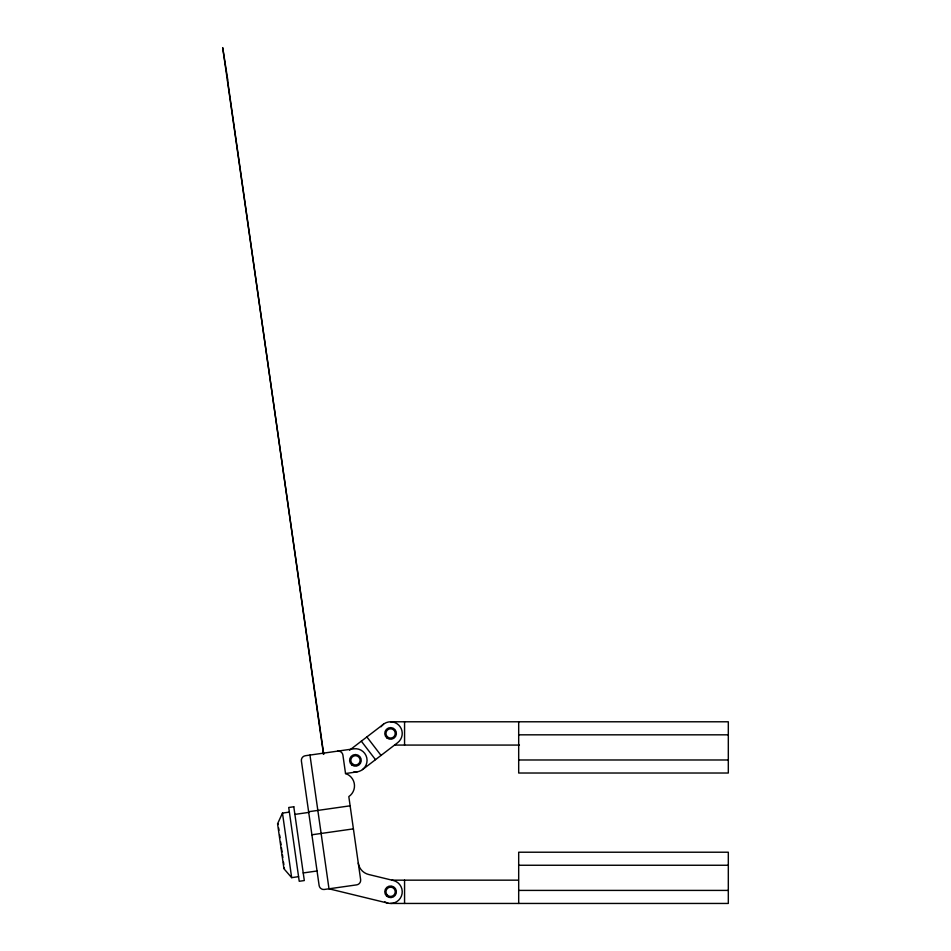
<?xml version="1.0" encoding="UTF-8"?>
<svg xmlns="http://www.w3.org/2000/svg" width="951" height="951" viewBox="0 0 951 951"><rect width="100%" height="100%" fill="white"/><g stroke="black" fill="none" stroke-linecap="round" stroke-linejoin="round"><path stroke-width="1.43" d="M289.389 812.106L282.471 813.093L277.573 823.768L283.969 868.774L291.66 877.654L298.578 876.667M349.564 750.196L383.515 724.187M362.545 769.585L397.673 742.672A11.65 11.65 0 0 0 398.647 725.019A11.65 11.65 0 0 0 381.054 726.754M227.753 79.836L222.689 47.621L323.756 754.393M322.912 748.52L323.245 754.119M353.891 771.903A11.65 11.65 0 0 0 367.062 760.313A11.65 11.65 0 0 0 353.784 748.829L305.354 755.724A4.66 4.66 0 0 0 301.396 760.99L319.12 885.512A4.66 4.66 0 0 0 324.386 889.458L356.673 884.87A4.66 4.66 0 0 0 360.631 879.604L348.815 796.593A12.969 12.969 0 0 0 345.534 773.532L357.065 771.891M308.623 811.726L350.123 805.818M294.881 814.389L308.718 812.416M311.904 834.776L353.403 828.868M303.214 872.947L317.052 870.985M390.599 721.785L728.311 721.785L728.311 773.02L518.687 773.02L518.687 721.785M518.687 734.826L728.311 734.826M394.784 745.073L519.424 745.073M518.687 759.98L728.311 759.98M518.687 865.255L728.311 865.255M391.99 880.162L518.378 880.162M518.687 890.409L728.311 890.409M390.599 903.45L728.311 903.45L728.311 852.215L518.687 852.215L518.687 903.45M387.842 903.117L328.998 888.805L309.967 755.07M366.872 736.93L381.03 755.415M361.321 741.174L375.49 759.671M345.534 773.532L342.907 755.082A4.66 4.66 0 0 0 337.641 751.135M227.515 79.86L322.686 748.556M282.471 813.093L291.66 877.654M278.025 823.697L278.132 824.469M278.631 827.905L278.964 830.294M279.63 834.954L280.01 837.665M280.604 841.837L281.021 844.75M281.437 847.662L282.055 852.025M282.447 854.747L282.827 857.457M283.493 862.117L283.838 864.495M284.325 867.942L284.432 868.703M404.567 721.785L404.567 745.073M404.567 880.162L404.567 903.45M384.775 901.893A11.65 11.65 0 0 0 401.405 896.139A11.65 11.65 0 0 0 393.345 880.483L368.631 874.48A13.754 13.754 0 0 1 358.277 863.056M293.8 806.769L288.724 807.494L299.232 881.28L304.308 880.555L293.8 806.769M387.295 895.093A4.66 4.66 0 0 0 395.093 893.013A4.66 4.66 0 0 0 389.387 887.307A4.66 4.66 0 0 0 387.295 895.093M386.57 896.02A5.825 5.825 0 0 0 396.246 893.179A5.825 5.825 0 0 0 388.959 886.213A5.825 5.825 0 0 0 386.57 896.02M351.918 765.02A5.825 5.825 0 0 0 361.202 761.062A5.825 5.825 0 0 0 353.13 755.011A5.825 5.825 0 0 0 351.918 765.02M387.295 736.728A4.66 4.66 0 0 0 395.093 734.636A4.66 4.66 0 0 0 389.387 728.93A4.66 4.66 0 0 0 387.295 736.728M387.045 738.047A5.825 5.825 0 0 0 396.365 734.196A5.825 5.825 0 0 0 388.365 728.05A5.825 5.825 0 0 0 387.045 738.047M352.619 764.033A4.66 4.66 0 0 0 360.084 760.955A4.66 4.66 0 0 0 353.689 756.033A4.66 4.66 0 0 0 352.619 764.033"/></g></svg>
